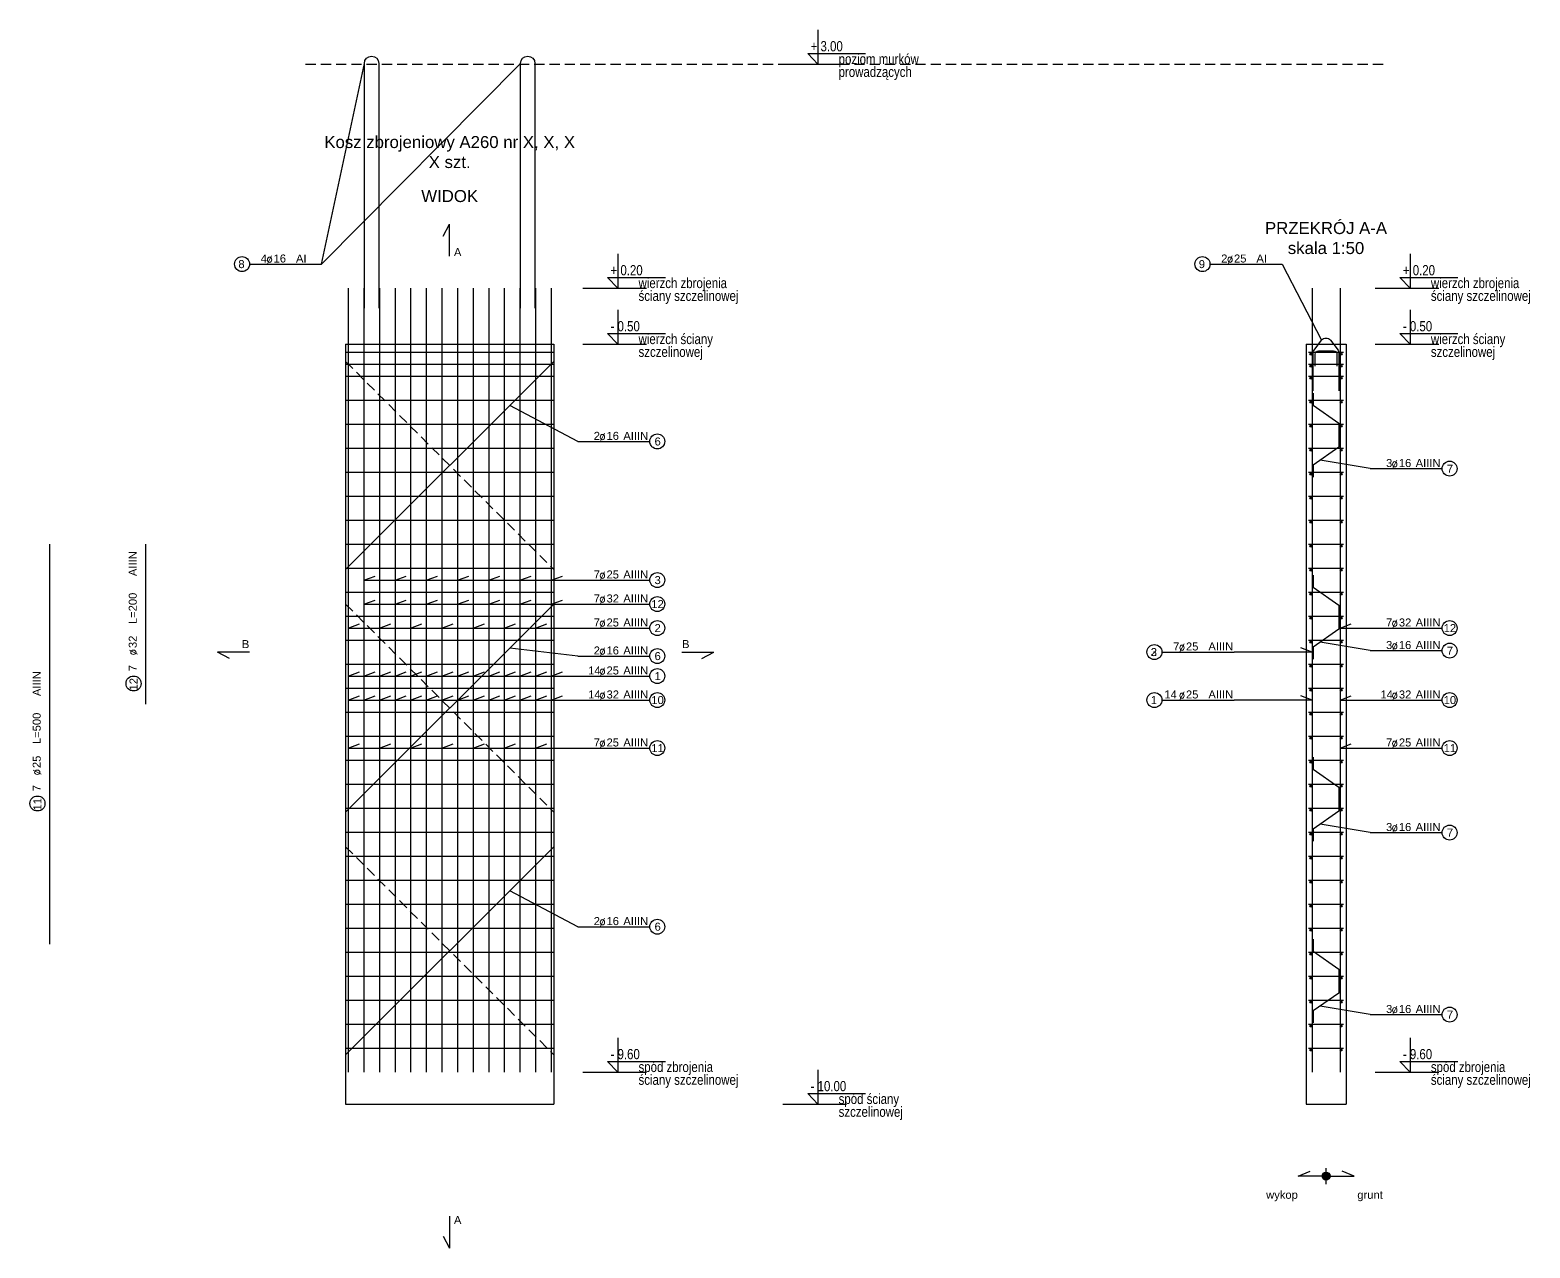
# Model space of a CAD drawing. Extents: x -5033 to 9347, y -16423 to -2362.
# Drawn here: x -1394 to 480, y -12523 to -11000 of the extents above; entities that cross this region are included whole.
import ezdxf
from ezdxf.enums import TextEntityAlignment as Align

# ---------------------------------------------------------------- set-up
doc = ezdxf.new("R2010")
doc.units = 0
doc.header["$MEASUREMENT"] = 0
doc.linetypes.add('DASHED', pattern=[19.05, 12.7, -6.35])
for name, color, linetype in [('__SOL-KOTY_WYSOKOSCIOWE', 4, 'CONTINUOUS'), ('__SOL-OPISY', 4, 'CONTINUOUS'), ('__SOL-PRZERYWANA', 253, 'DASHED'), ('__SOL-WIDOK', 4, 'CONTINUOUS'), ('__SOL-ZBROJENIE', 3, 'CONTINUOUS')]:
    doc.layers.add(name, color=color, linetype=linetype)
doc.styles.add('ARIAL', font='arial.ttf', dxfattribs={"height": 2.5})
doc.styles.add('SIMPLEX', font='SIMPLEX.SHX', dxfattribs={"width": 0.8})
doc.styles.get("Standard").update_dxf_attribs({"font": 'arial.ttf'})

# ---------------------------------------------------------------- blocks, each defined once
blk = doc.blocks.new('OPIS_PRET_BEZ_LINII')
at = {"layer": '__SOL-OPISY'}
blk.add_circle((25.7, 0), 9.36, dxfattribs=at)
at = {"layer": '__SOL-OPISY', "style": 'SIMPLEX', "width": 0.9}
blk.add_text(' %%c ', height=10, dxfattribs=at).set_placement((64.7, -4.8), align=Align.CENTER)
at = {"layer": '__SOL-OPISY', "style": 'ARIAL', "width": 0.8}
blk.add_attdef('NUMER', text='', height=10, dxfattribs=at).set_placement((25.7, 0), align=Align.MIDDLE)
blk.add_attdef('ILOSC', text='', height=10, dxfattribs=at).set_placement((56.9, -5.1), align=Align.RIGHT)
for tag, p in [('SREDNICA', (71, -5.1)), ('DLUGOSC', (95.1, -5.2)), ('STAL', (144.7, -5.2))]:
    blk.add_attdef(tag, p, '', height=10, dxfattribs=at)
blk = doc.blocks.new('OPIS_PRAWY')
at = {"layer": '__SOL-OPISY'}
blk.add_line((0, 0), (90, 0), dxfattribs=at)
blk.add_circle((99.4, 0), 9.36, dxfattribs=at)
at = {"layer": '__SOL-OPISY', "style": 'SIMPLEX', "width": 0.9}
blk.add_text(' %%c ', height=10, dxfattribs=at).set_placement((20.9, 0.5))
at = {"layer": '__SOL-OPISY', "style": 'ARIAL', "width": 0.8}
blk.add_attdef('ILOSC', text='', height=10, dxfattribs=at).set_placement((27.1, 0.1), align=Align.RIGHT)
for tag, p in [('SREDNICA', (35.4, 0.1)), ('STAL', (58.4, 0.5))]:
    blk.add_attdef(tag, p, '', height=10, dxfattribs=at)
for tag, p in [('NUMER', (99.4, 0)), ('DLUGOSC', (52.8, -6.1))]:
    blk.add_attdef(tag, text='', height=10, dxfattribs=at).set_placement(p, align=Align.MIDDLE)
blk = doc.blocks.new('OPIS_LEWY')
at = {"layer": '__SOL-OPISY'}
blk.add_line((-90, 0), (0, 0), dxfattribs=at)
blk.add_circle((-99.4, 0), 9.36, dxfattribs=at)
at = {"layer": '__SOL-OPISY', "style": 'SIMPLEX', "width": 0.9}
blk.add_text(' %%c ', height=10, dxfattribs=at).set_placement((-75, 0.5))
at = {"layer": '__SOL-OPISY', "style": 'ARIAL', "width": 0.8}
for tag, p in [('NUMER', (-99.4, 0)), ('DLUGOSC', (-58.9, -6.6))]:
    blk.add_attdef(tag, text='', height=10, dxfattribs=at).set_placement(p, align=Align.MIDDLE)
blk.add_attdef('ILOSC', text='', height=10, dxfattribs=at).set_placement((-74, 0.1), align=Align.RIGHT)
for tag, p in [('SREDNICA', (-65.8, 0.1)), ('STAL', (-42.7, 0.3))]:
    blk.add_attdef(tag, p, '', height=10, dxfattribs=at)
blk = doc.blocks.new('KOTA')
at = {"layer": '__SOL-KOTY_WYSOKOSCIOWE'}
for p, q in [((0, 33.4), (0, 0)), ((-34, 0), (28, 0)), ((0, 0), (-9.9, 10.4)), ((-9.9, 10.4), (46.5, 10.4))]:
    blk.add_line(p, q, dxfattribs=at)
at = {"layer": '__SOL-KOTY_WYSOKOSCIOWE', "style": 'ARIAL', "width": 0.8}
blk.add_attdef('RZEDNA', (500.5, 15.9), '', height=10.4, dxfattribs=at)

msp = doc.modelspace()

# ---------------------------------------------------------------- hatches: boundary and pattern name
at = {"layer": '__SOL-OPISY'}
msp.add_hatch(color=256, dxfattribs=at).paths.add_polyline_path([(230, -12433, 1), (220, -12433, 1)])
at = {"layer": '__SOL-ZBROJENIE'}
for points in [[(207.2, -11405.5, 1), (204.8, -11405.5, 1)], [(245.2, -11405.5, 1), (242.8, -11405.5, 1)], [(207.2, -11420.5, 1), (204.8, -11420.5, 1)], [(245.2, -11420.5, 1), (242.8, -11420.5, 1)], [(207.2, -11435.5, 1), (204.8, -11435.5, 1)], [(245.2, -11435.5, 1), (242.8, -11435.5, 1)], [(207.2, -11465.5, 1), (204.8, -11465.5, 1)], [(245.2, -11465.5, 1), (242.8, -11465.5, 1)], [(207.2, -11495.5, 1), (204.8, -11495.5, 1)], [(245.2, -11495.5, 1), (242.8, -11495.5, 1)], [(207.2, -11525.5, 1), (204.8, -11525.5, 1)], [(245.2, -11525.5, 1), (242.8, -11525.5, 1)], [(207.2, -11555.5, 1), (204.8, -11555.5, 1)], [(245.2, -11555.5, 1), (242.8, -11555.5, 1)], [(207.2, -11585.5, 1), (204.8, -11585.5, 1)], [(245.2, -11585.5, 1), (242.8, -11585.5, 1)], [(207.2, -11615.5, 1), (204.8, -11615.5, 1)], [(245.2, -11615.5, 1), (242.8, -11615.5, 1)], [(207.2, -11645.5, 1), (204.8, -11645.5, 1)], [(245.2, -11645.5, 1), (242.8, -11645.5, 1)], [(207.2, -11675.5, 1), (204.8, -11675.5, 1)], [(245.2, -11675.5, 1), (242.8, -11675.5, 1)], [(207.2, -11705.5, 1), (204.8, -11705.5, 1)], [(245.2, -11705.5, 1), (242.8, -11705.5, 1)], [(207.2, -11735.5, 1), (204.8, -11735.5, 1)], [(245.2, -11735.5, 1), (242.8, -11735.5, 1)], [(207.2, -11765.5, 1), (204.8, -11765.5, 1)], [(245.2, -11765.5, 1), (242.8, -11765.5, 1)], [(207.2, -11795.5, 1), (204.8, -11795.5, 1)], [(245.2, -11795.5, 1), (242.8, -11795.5, 1)], [(207.2, -11825.5, 1), (204.8, -11825.5, 1)], [(245.2, -11825.5, 1), (242.8, -11825.5, 1)], [(207.2, -11855.5, 1), (204.8, -11855.5, 1)], [(245.2, -11855.5, 1), (242.8, -11855.5, 1)], [(207.2, -11885.5, 1), (204.8, -11885.5, 1)], [(245.2, -11885.5, 1), (242.8, -11885.5, 1)], [(207.2, -11915.5, 1), (204.8, -11915.5, 1)], [(245.2, -11915.5, 1), (242.8, -11915.5, 1)], [(207.2, -11945.5, 1), (204.8, -11945.5, 1)], [(245.2, -11945.5, 1), (242.8, -11945.5, 1)], [(207.2, -11975.5, 1), (204.8, -11975.5, 1)], [(245.2, -11975.5, 1), (242.8, -11975.5, 1)], [(207.2, -12005.5, 1), (204.8, -12005.5, 1)], [(245.2, -12005.5, 1), (242.8, -12005.5, 1)], [(207.2, -12035.5, 1), (204.8, -12035.5, 1)], [(245.2, -12035.5, 1), (242.8, -12035.5, 1)], [(207.2, -12065.5, 1), (204.8, -12065.5, 1)], [(245.2, -12065.5, 1), (242.8, -12065.5, 1)], [(207.2, -12095.5, 1), (204.8, -12095.5, 1)], [(245.2, -12095.5, 1), (242.8, -12095.5, 1)], [(207.2, -12125.5, 1), (204.8, -12125.5, 1)], [(245.2, -12125.5, 1), (242.8, -12125.5, 1)], [(207.2, -12155.5, 1), (204.8, -12155.5, 1)], [(245.2, -12155.5, 1), (242.8, -12155.5, 1)], [(207.2, -12185.5, 1), (204.8, -12185.5, 1)], [(245.2, -12185.5, 1), (242.8, -12185.5, 1)], [(207.2, -12215.5, 1), (204.8, -12215.5, 1)], [(245.2, -12215.5, 1), (242.8, -12215.5, 1)], [(207.2, -12245.5, 1), (204.8, -12245.5, 1)], [(245.2, -12245.5, 1), (242.8, -12245.5, 1)], [(207.2, -12275.5, 1), (204.8, -12275.5, 1)], [(245.2, -12275.5, 1), (242.8, -12275.5, 1)]]:
    msp.add_hatch(color=256, dxfattribs=at).paths.add_polyline_path(points)

# ---------------------------------------------------------------- linework, layer by layer
at = {"layer": '__SOL-OPISY'}
for p, q in [((-1030, -11293), (-976.5, -11042)), ((-1030, -11293), (-781.5, -11042)), ((-878, -11258), (-870, -11243)), ((-870, -11283), (-870, -11243)), ((170, -11293), (219.4, -11387.9)), ((-710, -11514.7), (-795, -11469.7)), ((280, -11548.7), (217.52, -11538.2)), ((-977.25, -11688), (-963.15, -11682.9)), ((-977.25, -11688), (-710, -11688)), ((-938.25, -11688), (-924.15, -11682.9)), ((-899.25, -11688), (-885.15, -11682.9)), ((-860.25, -11688), (-846.15, -11682.9)), ((-821.25, -11688), (-807.15, -11682.9)), ((-782.25, -11688), (-768.15, -11682.9)), ((-743.25, -11688), (-729.15, -11682.9)), ((-977.25, -11718), (-963.15, -11712.9)), ((-938.25, -11718), (-924.15, -11712.9)), ((-899.25, -11718), (-885.15, -11712.9)), ((-860.25, -11718), (-846.15, -11712.9)), ((-821.25, -11718), (-807.15, -11712.9)), ((-782.25, -11718), (-768.15, -11712.9)), ((-743.25, -11718), (-729.15, -11712.9)), ((-977.25, -11718), (-710, -11718)), ((-996.75, -11748), (-982.65, -11742.9)), ((-996.75, -11748), (-710, -11748)), ((-957.75, -11748), (-943.65, -11742.9)), ((-918.75, -11748), (-904.65, -11742.9)), ((-879.75, -11748), (-865.65, -11742.9)), ((-840.75, -11748), (-826.65, -11742.9)), ((-801.75, -11748), (-787.65, -11742.9)), ((-762.75, -11748), (-748.65, -11742.9)), ((242.5, -11748), (256.6, -11742.9)), ((242.5, -11748), (280, -11748)), ((280, -11776.2), (217.52, -11765.7)), ((-1120, -11778), (-1160, -11778)), ((-1145, -11786), (-1160, -11778)), ((-710, -11783), (-795, -11773)), ((-580, -11778), (-540, -11778)), ((-555, -11786), (-540, -11778)), ((207.5, -11778), (110, -11778)), ((207.5, -11778), (110, -11778)), ((207.5, -11778), (193.41, -11772.9)), ((207.5, -11778), (193.41, -11772.9)), ((-996.75, -11808), (-982.65, -11802.9)), ((-977.25, -11808), (-963.15, -11802.9)), ((-957.75, -11808), (-943.65, -11802.9)), ((-938.25, -11808), (-924.15, -11802.9)), ((-918.75, -11808), (-904.65, -11802.9)), ((-899.25, -11808), (-885.15, -11802.9)), ((-879.75, -11808), (-865.65, -11802.9)), ((-860.25, -11808), (-846.15, -11802.9)), ((-840.75, -11808), (-826.65, -11802.9)), ((-821.25, -11808), (-807.15, -11802.9)), ((-801.75, -11808), (-787.65, -11802.9)), ((-782.25, -11808), (-768.15, -11802.9)), ((-762.75, -11808), (-748.65, -11802.9)), ((-743.25, -11808), (-729.15, -11802.9)), ((-996.75, -11808), (-710, -11808)), ((-996.75, -11838), (-982.65, -11832.9)), ((-996.75, -11838), (-710, -11838)), ((-977.25, -11838), (-963.15, -11832.9)), ((-957.75, -11838), (-943.65, -11832.9)), ((-938.25, -11838), (-924.15, -11832.9)), ((-918.75, -11838), (-904.65, -11832.9)), ((-899.25, -11838), (-885.15, -11832.9)), ((-879.75, -11838), (-865.65, -11832.9)), ((-860.25, -11838), (-846.15, -11832.9)), ((-840.75, -11838), (-826.65, -11832.9)), ((-821.25, -11838), (-807.15, -11832.9)), ((-801.75, -11838), (-787.65, -11832.9)), ((-782.25, -11838), (-768.15, -11832.9)), ((-762.75, -11838), (-748.65, -11832.9)), ((-743.25, -11838), (-729.15, -11832.9)), ((207.5, -11838), (110, -11838)), ((207.5, -11838), (193.41, -11832.9)), ((242.5, -11838), (256.6, -11832.9)), ((242.5, -11838), (280, -11838)), ((-996.75, -11898), (-982.65, -11892.9)), ((-996.75, -11898), (-710, -11898)), ((-957.75, -11898), (-943.65, -11892.9)), ((-918.75, -11898), (-904.65, -11892.9)), ((-879.75, -11898), (-865.65, -11892.9)), ((-840.75, -11898), (-826.65, -11892.9)), ((-801.75, -11898), (-787.65, -11892.9)), ((-762.75, -11898), (-748.65, -11892.9)), ((242.5, -11898), (256.6, -11892.9)), ((242.5, -11898), (280, -11898)), ((280, -12003.7), (217.52, -11993.2)), ((-710, -12121.3), (-795, -12076.3)), ((280, -12231.2), (217.52, -12220.7)), ((225, -12443), (225, -12423)), ((190, -12433), (205, -12427)), ((225, -12433), (190, -12433)), ((225, -12433), (260, -12433)), ((260, -12433), (245, -12427)), ((-870, -12483), (-870, -12523)), ((-878, -12508), (-870, -12523))]:
    msp.add_line(p, q, dxfattribs=at)
msp.add_circle((225, -12433), 5, dxfattribs=at)
at = {"layer": '__SOL-PRZERYWANA'}
msp.add_line((-1050, -11043), (300, -11043), dxfattribs=at)
for points in [[(-1000, -11394.7), (-1000, -11414.7), (-740, -11674.7), (-740, -11694.7)], [(-1000, -11698), (-1000, -11718), (-740, -11978), (-740, -11998)], [(-1000, -12001.3), (-1000, -12021.3), (-740, -12281.3), (-740, -12301.3)]]:
    msp.add_lwpolyline(points, dxfattribs=at)
at = {"layer": '__SOL-WIDOK'}
for p, q in [((-1000, -11393), (-1000, -12343)), ((-1000, -11393), (-740, -11393)), ((-740, -11393), (-740, -12343)), ((200, -11393), (200, -12343)), ((200, -11393), (250, -11393)), ((250, -11393), (250, -12343)), ((-1000, -12343), (-740, -12343)), ((200, -12343), (250, -12343))]:
    msp.add_line(p, q, dxfattribs=at)
at = {"layer": '__SOL-ZBROJENIE'}
for p, q in [((-996.75, -11323), (-996.75, -12303)), ((-977.25, -11323), (-977.25, -12303)), ((-957.75, -11323), (-957.75, -12303)), ((-938.25, -11323), (-938.25, -12303)), ((-918.75, -11323), (-918.75, -12303)), ((-899.25, -11323), (-899.25, -12303)), ((-879.75, -11323), (-879.75, -12303)), ((-860.25, -11323), (-860.25, -12303)), ((-840.75, -11323), (-840.75, -12303)), ((-821.25, -11323), (-821.25, -12303)), ((-801.75, -11323), (-801.75, -12303)), ((-782.25, -11323), (-782.25, -12303)), ((-762.75, -11323), (-762.75, -12303)), ((-743.25, -11323), (-743.25, -12303)), ((207.5, -11323), (207.5, -12303)), ((242.5, -11323), (242.5, -12303)), ((-1000, -11403), (-740, -11403)), ((203, -11403), (247, -11403)), ((-1000, -11418), (-740, -11418)), ((203, -11418), (247, -11418)), ((-1000, -11433), (-740, -11433)), ((203, -11433), (247, -11433)), ((-1000, -11463), (-740, -11463)), ((203, -11463), (247, -11463)), ((-1000, -11493), (-740, -11493)), ((203, -11493), (247, -11493)), ((-1000, -11523), (-740, -11523)), ((203, -11523), (247, -11523)), ((-1000, -11553), (-740, -11553)), ((203, -11553), (247, -11553)), ((-1000, -11583), (-740, -11583)), ((203, -11583), (247, -11583)), ((-1000, -11613), (-740, -11613)), ((203, -11613), (247, -11613)), ((-1370, -11643), (-1370, -12143)), ((-1250, -11643), (-1250, -11843)), ((-1000, -11643), (-740, -11643)), ((203, -11643), (247, -11643)), ((-1000, -11673), (-740, -11673)), ((203, -11673), (247, -11673)), ((-1000, -11703), (-740, -11703)), ((203, -11703), (247, -11703)), ((-1000, -11733), (-740, -11733)), ((203, -11733), (247, -11733)), ((-1000, -11763), (-740, -11763)), ((203, -11763), (247, -11763)), ((-1000, -11793), (-740, -11793)), ((203, -11793), (247, -11793)), ((-1000, -11823), (-740, -11823)), ((203, -11823), (247, -11823)), ((-1000, -11853), (-740, -11853)), ((203, -11853), (247, -11853)), ((-1000, -11883), (-740, -11883)), ((203, -11883), (247, -11883)), ((-1000, -11913), (-740, -11913)), ((203, -11913), (247, -11913)), ((-1000, -11943), (-740, -11943)), ((203, -11943), (247, -11943)), ((-1000, -11973), (-740, -11973)), ((203, -11973), (247, -11973)), ((-1000, -12003), (-740, -12003)), ((203, -12003), (247, -12003)), ((-1000, -12033), (-740, -12033)), ((203, -12033), (247, -12033)), ((-1000, -12063), (-740, -12063)), ((203, -12063), (247, -12063)), ((-1000, -12093), (-740, -12093)), ((203, -12093), (247, -12093)), ((-1000, -12123), (-740, -12123)), ((203, -12123), (247, -12123)), ((-1000, -12153), (-740, -12153)), ((203, -12153), (247, -12153)), ((-1000, -12183), (-740, -12183)), ((203, -12183), (247, -12183)), ((-1000, -12213), (-740, -12213)), ((203, -12213), (247, -12213)), ((-1000, -12243), (-740, -12243)), ((203, -12243), (247, -12243)), ((-1000, -12273), (-740, -12273)), ((203, -12273), (247, -12273))]:
    msp.add_line(p, q, dxfattribs=at)
for points in [[(-976.5, -11347.9), (-976.5, -11042, -1), (-958.5, -11042), (-958.5, -11347.9)], [(-781.5, -11347.9), (-781.5, -11042, -1), (-763.5, -11042), (-763.5, -11347.9)], [(209, -11451.5), (209, -11403, -0.16), (210, -11400.4), (219.4, -11387.9, -0.45), (230.6, -11387.9), (240, -11400.4, -0.16), (241, -11403), (241, -11451.5)], [(211.5, -11420.5), (211.5, -11405.5, -0.48), (215.5, -11401.5), (234.5, -11401.5, -0.48), (238.5, -11405.5), (238.5, -11420.5)]]:
    msp.add_lwpolyline(points, format="xyb", dxfattribs=at)
for points in [[(-740, -11394.7), (-740, -11414.7), (-1000, -11674.7), (-1000, -11694.7)], [(209, -11454.3), (209, -11469.3), (241, -11491.8), (241, -11521.8), (209, -11544.2), (209, -11559.2)], [(209, -11681.8), (209, -11696.8), (241, -11719.2), (241, -11749.2), (209, -11771.7), (209, -11786.7)], [(-740, -11698), (-740, -11718), (-1000, -11978), (-1000, -11998)], [(209, -11909.3), (209, -11924.3), (241, -11946.8), (241, -11976.8), (209, -11999.2), (209, -12014.2)], [(-740, -12001.3), (-740, -12021.3), (-1000, -12281.3), (-1000, -12301.3)], [(209, -12136.8), (209, -12151.8), (241, -12174.2), (241, -12204.2), (209, -12226.7), (209, -12241.7)]]:
    msp.add_lwpolyline(points, dxfattribs=at)
for centre in [(206, -11405.5), (244, -11405.5), (206, -11420.5), (244, -11420.5), (206, -11435.5), (244, -11435.5), (206, -11465.5), (244, -11465.5), (206, -11495.5), (244, -11495.5), (206, -11525.5), (244, -11525.5), (206, -11555.5), (244, -11555.5), (206, -11585.5), (244, -11585.5), (206, -11615.5), (244, -11615.5), (206, -11645.5), (244, -11645.5), (206, -11675.5), (244, -11675.5), (206, -11705.5), (244, -11705.5), (206, -11735.5), (244, -11735.5), (206, -11765.5), (244, -11765.5), (206, -11795.5), (244, -11795.5), (206, -11825.5), (244, -11825.5), (206, -11855.5), (244, -11855.5), (206, -11885.5), (244, -11885.5), (206, -11915.5), (244, -11915.5), (206, -11945.5), (244, -11945.5), (206, -11975.5), (244, -11975.5), (206, -12005.5), (244, -12005.5), (206, -12035.5), (244, -12035.5), (206, -12065.5), (244, -12065.5), (206, -12095.5), (244, -12095.5), (206, -12125.5), (244, -12125.5), (206, -12155.5), (244, -12155.5), (206, -12185.5), (244, -12185.5), (206, -12215.5), (244, -12215.5), (206, -12245.5), (244, -12245.5), (206, -12275.5), (244, -12275.5)]:
    msp.add_circle(centre, 1.2, dxfattribs=at)

# ---------------------------------------------------------------- block references
at = {"layer": '__SOL-KOTY_WYSOKOSCIOWE'}
ref = msp.add_blockref('KOTA', (-410, -11043), dxfattribs=dict(at, xscale=1.28, yscale=1.28, zscale=1.28))
ref.add_attrib('RZEDNA', '+ 3.00', (-419, -11027), dxfattribs={"height": 12.8, "style": 'ARIAL', "width": 0.8})
ref.add_attrib('OPIS1', 'poziom murków', (-384, -11043), dxfattribs={"height": 12.8, "style": 'ARIAL', "width": 0.8})
ref.add_attrib('OPIS2', 'prowadzących', (-384, -11059), dxfattribs={"height": 12.8, "style": 'ARIAL', "width": 0.8})
ref = msp.add_blockref('KOTA', (-660, -11323), dxfattribs=dict(at, xscale=1.28, yscale=1.28, zscale=1.28))
ref.add_attrib('RZEDNA', '+ 0.20', (-669, -11307), dxfattribs={"height": 12.8, "style": 'ARIAL', "width": 0.8})
ref.add_attrib('OPIS1', 'wierzch zbrojenia', (-634, -11323), dxfattribs={"height": 12.8, "style": 'ARIAL', "width": 0.8})
ref.add_attrib('OPIS2', 'ściany szczelinowej', (-634, -11339), dxfattribs={"height": 12.8, "style": 'ARIAL', "width": 0.8})
ref = msp.add_blockref('KOTA', (330, -11323), dxfattribs=dict(at, xscale=1.28, yscale=1.28, zscale=1.28))
ref.add_attrib('RZEDNA', '+ 0.20', (321, -11307), dxfattribs={"height": 12.8, "style": 'ARIAL', "width": 0.8})
ref.add_attrib('OPIS1', 'wierzch zbrojenia', (356, -11323), dxfattribs={"height": 12.8, "style": 'ARIAL', "width": 0.8})
ref.add_attrib('OPIS2', 'ściany szczelinowej', (356, -11339), dxfattribs={"height": 12.8, "style": 'ARIAL', "width": 0.8})
ref = msp.add_blockref('KOTA', (-660, -11393), dxfattribs=dict(at, xscale=1.28, yscale=1.28, zscale=1.28))
ref.add_attrib('RZEDNA', '- 0.50', (-669, -11377), dxfattribs={"height": 12.8, "style": 'ARIAL', "width": 0.8})
ref.add_attrib('OPIS1', 'wierzch ściany', (-634, -11393), dxfattribs={"height": 12.8, "style": 'ARIAL', "width": 0.8})
ref.add_attrib('OPIS2', 'szczelinowej', (-634, -11409), dxfattribs={"height": 12.8, "style": 'ARIAL', "width": 0.8})
ref = msp.add_blockref('KOTA', (330, -11393), dxfattribs=dict(at, xscale=1.28, yscale=1.28, zscale=1.28))
ref.add_attrib('RZEDNA', '- 0.50', (321, -11377), dxfattribs={"height": 12.8, "style": 'ARIAL', "width": 0.8})
ref.add_attrib('OPIS1', 'wierzch ściany', (356, -11393), dxfattribs={"height": 12.8, "style": 'ARIAL', "width": 0.8})
ref.add_attrib('OPIS2', 'szczelinowej', (356, -11409), dxfattribs={"height": 12.8, "style": 'ARIAL', "width": 0.8})
ref = msp.add_blockref('KOTA', (-660, -12303), dxfattribs=dict(at, xscale=1.28, yscale=1.28, zscale=1.28))
ref.add_attrib('RZEDNA', '- 9.60', (-669, -12287), dxfattribs={"height": 12.8, "style": 'ARIAL', "width": 0.8})
ref.add_attrib('OPIS1', 'spód zbrojenia', (-634, -12303), dxfattribs={"height": 12.8, "style": 'ARIAL', "width": 0.8})
ref.add_attrib('OPIS2', 'ściany szczelinowej', (-634, -12319), dxfattribs={"height": 12.8, "style": 'ARIAL', "width": 0.8})
ref = msp.add_blockref('KOTA', (330, -12303), dxfattribs=dict(at, xscale=1.28, yscale=1.28, zscale=1.28))
ref.add_attrib('RZEDNA', '- 9.60', (321, -12287), dxfattribs={"height": 12.8, "style": 'ARIAL', "width": 0.8})
ref.add_attrib('OPIS1', 'spód zbrojenia', (356, -12303), dxfattribs={"height": 12.8, "style": 'ARIAL', "width": 0.8})
ref.add_attrib('OPIS2', 'ściany szczelinowej', (356, -12319), dxfattribs={"height": 12.8, "style": 'ARIAL', "width": 0.8})
ref = msp.add_blockref('KOTA', (-410, -12343), dxfattribs=dict(at, xscale=1.28, yscale=1.28, zscale=1.28))
ref.add_attrib('RZEDNA', '- 10.00', (-419, -12327), dxfattribs={"height": 12.8, "style": 'ARIAL', "width": 0.8})
ref.add_attrib('OPIS1', 'spód ściany', (-384, -12343), dxfattribs={"height": 12.8, "style": 'ARIAL', "width": 0.8})
ref.add_attrib('OPIS2', 'szczelinowej', (-384, -12359), dxfattribs={"height": 12.8, "style": 'ARIAL', "width": 0.8})
at = {"layer": '__SOL-OPISY'}
ref = msp.add_blockref('OPIS_LEWY', (-1030, -11293), dxfattribs=at)
ref.add_attrib('ILOSC', '4', (-1106, -11291), dxfattribs={"height": 10, "style": 'ARIAL'})
ref.add_attrib('SREDNICA', '16', (-1090, -11291), dxfattribs={"height": 10, "style": 'ARIAL'})
ref.add_attrib('STAL', 'AI', (-1062, -11291), dxfattribs={"height": 10, "style": 'ARIAL'})
ref.add_attrib('NUMER', '8', (-1134, -11298), dxfattribs={"height": 10, "style": 'ARIAL'})
ref = msp.add_blockref('OPIS_LEWY', (170, -11293), dxfattribs=at)
ref.add_attrib('ILOSC', '2', (94, -11291), dxfattribs={"height": 10, "style": 'ARIAL'})
ref.add_attrib('SREDNICA', '25', (110, -11291), dxfattribs={"height": 10, "style": 'ARIAL'})
ref.add_attrib('STAL', 'AI', (138, -11291), dxfattribs={"height": 10, "style": 'ARIAL'})
ref.add_attrib('NUMER', '9', (66, -11298), dxfattribs={"height": 10, "style": 'ARIAL'})
ref = msp.add_blockref('OPIS_PRAWY', (-710, -11514.7), dxfattribs=at)
ref.add_attrib('ILOSC', '2', (-690, -11512.7), dxfattribs={"height": 10, "style": 'ARIAL'})
ref.add_attrib('SREDNICA', '16', (-674, -11512.7), dxfattribs={"height": 10, "style": 'ARIAL'})
ref.add_attrib('STAL', 'AIIIN', (-653, -11512.7), dxfattribs={"height": 10, "style": 'ARIAL'})
ref.add_attrib('NUMER', '6', (-614, -11519.7), dxfattribs={"height": 10, "style": 'ARIAL'})
ref = msp.add_blockref('OPIS_PRAWY', (280, -11548.7), dxfattribs=at)
ref.add_attrib('ILOSC', '3', (300, -11546.7), dxfattribs={"height": 10, "style": 'ARIAL'})
ref.add_attrib('SREDNICA', '16', (316, -11546.7), dxfattribs={"height": 10, "style": 'ARIAL'})
ref.add_attrib('STAL', 'AIIIN', (337, -11546.7), dxfattribs={"height": 10, "style": 'ARIAL'})
ref.add_attrib('NUMER', '7', (376, -11553.7), dxfattribs={"height": 10, "style": 'ARIAL'})
ref = msp.add_blockref('OPIS_PRET_BEZ_LINII', (-1265, -11843), dxfattribs=dict(at, rotation=90))
ref.add_attrib('NUMER', '12', (-1260, -11826), dxfattribs={"height": 10, "rotation": 90, "style": 'ARIAL'})
ref.add_attrib('ILOSC', '7', (-1261, -11802), dxfattribs={"height": 10, "rotation": 90, "style": 'ARIAL'})
ref.add_attrib('SREDNICA', '32', (-1261, -11773), dxfattribs={"height": 10, "rotation": 90, "style": 'ARIAL'})
ref.add_attrib('DLUGOSC', 'L=200', (-1261, -11743), dxfattribs={"height": 10, "rotation": 90, "style": 'ARIAL'})
ref.add_attrib('STAL', 'AIIIN', (-1261, -11683), dxfattribs={"height": 10, "rotation": 90, "style": 'ARIAL'})
ref = msp.add_blockref('OPIS_PRAWY', (-710, -11688), dxfattribs=at)
ref.add_attrib('ILOSC', '7', (-690, -11686), dxfattribs={"height": 10, "style": 'ARIAL'})
ref.add_attrib('SREDNICA', '25', (-674, -11686), dxfattribs={"height": 10, "style": 'ARIAL'})
ref.add_attrib('STAL', 'AIIIN', (-653, -11686), dxfattribs={"height": 10, "style": 'ARIAL'})
ref.add_attrib('NUMER', '3', (-614, -11693), dxfattribs={"height": 10, "style": 'ARIAL'})
ref = msp.add_blockref('OPIS_PRAWY', (-710, -11718), dxfattribs=at)
ref.add_attrib('ILOSC', '7', (-690, -11716), dxfattribs={"height": 10, "style": 'ARIAL'})
ref.add_attrib('SREDNICA', '32', (-674, -11716), dxfattribs={"height": 10, "style": 'ARIAL'})
ref.add_attrib('STAL', 'AIIIN', (-653, -11716), dxfattribs={"height": 10, "style": 'ARIAL'})
ref.add_attrib('NUMER', '12', (-618, -11723), dxfattribs={"height": 10, "style": 'ARIAL'})
ref = msp.add_blockref('OPIS_PRAWY', (-710, -11748), dxfattribs=at)
ref.add_attrib('ILOSC', '7', (-690, -11746), dxfattribs={"height": 10, "style": 'ARIAL'})
ref.add_attrib('SREDNICA', '25', (-674, -11746), dxfattribs={"height": 10, "style": 'ARIAL'})
ref.add_attrib('STAL', 'AIIIN', (-653, -11746), dxfattribs={"height": 10, "style": 'ARIAL'})
ref.add_attrib('NUMER', '2', (-614, -11753), dxfattribs={"height": 10, "style": 'ARIAL'})
ref = msp.add_blockref('OPIS_PRAWY', (280, -11748), dxfattribs=at)
ref.add_attrib('ILOSC', '7', (300, -11746), dxfattribs={"height": 10, "style": 'ARIAL'})
ref.add_attrib('SREDNICA', '32', (316, -11746), dxfattribs={"height": 10, "style": 'ARIAL'})
ref.add_attrib('STAL', 'AIIIN', (337, -11746), dxfattribs={"height": 10, "style": 'ARIAL'})
ref.add_attrib('NUMER', '12', (372, -11753), dxfattribs={"height": 10, "style": 'ARIAL'})
ref = msp.add_blockref('OPIS_LEWY', (110, -11778), dxfattribs=at)
ref.add_attrib('ILOSC', '7', (34, -11776), dxfattribs={"height": 10, "style": 'ARIAL'})
ref.add_attrib('SREDNICA', '25', (50, -11776), dxfattribs={"height": 10, "style": 'ARIAL'})
ref.add_attrib('STAL', 'AIIIN', (78, -11776), dxfattribs={"height": 10, "style": 'ARIAL'})
ref.add_attrib('NUMER', '2', (6, -11783), dxfattribs={"height": 10, "style": 'ARIAL'})
ref = msp.add_blockref('OPIS_LEWY', (110, -11778), dxfattribs=at)
ref.add_attrib('ILOSC', '7', (34, -11776), dxfattribs={"height": 10, "style": 'ARIAL'})
ref.add_attrib('SREDNICA', '25', (50, -11776), dxfattribs={"height": 10, "style": 'ARIAL'})
ref.add_attrib('STAL', 'AIIIN', (78, -11776), dxfattribs={"height": 10, "style": 'ARIAL'})
ref.add_attrib('NUMER', '3', (6, -11783), dxfattribs={"height": 10, "style": 'ARIAL'})
ref = msp.add_blockref('OPIS_PRAWY', (280, -11776.2), dxfattribs=at)
ref.add_attrib('ILOSC', '3', (300, -11774.2), dxfattribs={"height": 10, "style": 'ARIAL'})
ref.add_attrib('SREDNICA', '16', (316, -11774.2), dxfattribs={"height": 10, "style": 'ARIAL'})
ref.add_attrib('STAL', 'AIIIN', (337, -11774.2), dxfattribs={"height": 10, "style": 'ARIAL'})
ref.add_attrib('NUMER', '7', (376, -11781.2), dxfattribs={"height": 10, "style": 'ARIAL'})
ref = msp.add_blockref('OPIS_PRAWY', (-710, -11783), dxfattribs=at)
ref.add_attrib('ILOSC', '2', (-690, -11781), dxfattribs={"height": 10, "style": 'ARIAL'})
ref.add_attrib('SREDNICA', '16', (-674, -11781), dxfattribs={"height": 10, "style": 'ARIAL'})
ref.add_attrib('STAL', 'AIIIN', (-653, -11781), dxfattribs={"height": 10, "style": 'ARIAL'})
ref.add_attrib('NUMER', '6', (-614, -11788), dxfattribs={"height": 10, "style": 'ARIAL'})
ref = msp.add_blockref('OPIS_PRET_BEZ_LINII', (-1385, -11993), dxfattribs=dict(at, rotation=90))
ref.add_attrib('NUMER', '11', (-1380, -11976), dxfattribs={"height": 10, "rotation": 90, "style": 'ARIAL'})
ref.add_attrib('ILOSC', '7', (-1381, -11952), dxfattribs={"height": 10, "rotation": 90, "style": 'ARIAL'})
ref.add_attrib('SREDNICA', '25', (-1381, -11923), dxfattribs={"height": 10, "rotation": 90, "style": 'ARIAL'})
ref.add_attrib('DLUGOSC', 'L=500', (-1381, -11893), dxfattribs={"height": 10, "rotation": 90, "style": 'ARIAL'})
ref.add_attrib('STAL', 'AIIIN', (-1381, -11833), dxfattribs={"height": 10, "rotation": 90, "style": 'ARIAL'})
ref = msp.add_blockref('OPIS_PRAWY', (-710, -11808), dxfattribs=at)
ref.add_attrib('ILOSC', '14', (-697, -11806), dxfattribs={"height": 10, "style": 'ARIAL'})
ref.add_attrib('SREDNICA', '25', (-674, -11806), dxfattribs={"height": 10, "style": 'ARIAL'})
ref.add_attrib('STAL', 'AIIIN', (-653, -11806), dxfattribs={"height": 10, "style": 'ARIAL'})
ref.add_attrib('NUMER', '1', (-614, -11813), dxfattribs={"height": 10, "style": 'ARIAL'})
ref = msp.add_blockref('OPIS_PRAWY', (-710, -11838), dxfattribs=at)
ref.add_attrib('ILOSC', '14', (-697, -11836), dxfattribs={"height": 10, "style": 'ARIAL'})
ref.add_attrib('SREDNICA', '32', (-674, -11836), dxfattribs={"height": 10, "style": 'ARIAL'})
ref.add_attrib('STAL', 'AIIIN', (-653, -11836), dxfattribs={"height": 10, "style": 'ARIAL'})
ref.add_attrib('NUMER', '10', (-618, -11843), dxfattribs={"height": 10, "style": 'ARIAL'})
ref = msp.add_blockref('OPIS_LEWY', (110, -11838), dxfattribs=at)
ref.add_attrib('ILOSC', '14', (23, -11836), dxfattribs={"height": 10, "style": 'ARIAL'})
ref.add_attrib('SREDNICA', '25', (50, -11836), dxfattribs={"height": 10, "style": 'ARIAL'})
ref.add_attrib('STAL', 'AIIIN', (78, -11836), dxfattribs={"height": 10, "style": 'ARIAL'})
ref.add_attrib('NUMER', '1', (6, -11843), dxfattribs={"height": 10, "style": 'ARIAL'})
ref = msp.add_blockref('OPIS_PRAWY', (280, -11838), dxfattribs=at)
ref.add_attrib('ILOSC', '14', (293, -11836), dxfattribs={"height": 10, "style": 'ARIAL'})
ref.add_attrib('SREDNICA', '32', (316, -11836), dxfattribs={"height": 10, "style": 'ARIAL'})
ref.add_attrib('STAL', 'AIIIN', (337, -11836), dxfattribs={"height": 10, "style": 'ARIAL'})
ref.add_attrib('NUMER', '10', (372, -11843), dxfattribs={"height": 10, "style": 'ARIAL'})
ref = msp.add_blockref('OPIS_PRAWY', (-710, -11898), dxfattribs=at)
ref.add_attrib('ILOSC', '7', (-690, -11896), dxfattribs={"height": 10, "style": 'ARIAL'})
ref.add_attrib('SREDNICA', '25', (-674, -11896), dxfattribs={"height": 10, "style": 'ARIAL'})
ref.add_attrib('STAL', 'AIIIN', (-653, -11896), dxfattribs={"height": 10, "style": 'ARIAL'})
ref.add_attrib('NUMER', '11', (-618, -11903), dxfattribs={"height": 10, "style": 'ARIAL'})
ref = msp.add_blockref('OPIS_PRAWY', (280, -11898), dxfattribs=at)
ref.add_attrib('ILOSC', '7', (300, -11896), dxfattribs={"height": 10, "style": 'ARIAL'})
ref.add_attrib('SREDNICA', '25', (316, -11896), dxfattribs={"height": 10, "style": 'ARIAL'})
ref.add_attrib('STAL', 'AIIIN', (337, -11896), dxfattribs={"height": 10, "style": 'ARIAL'})
ref.add_attrib('NUMER', '11', (372, -11903), dxfattribs={"height": 10, "style": 'ARIAL'})
ref = msp.add_blockref('OPIS_PRAWY', (280, -12003.7), dxfattribs=at)
ref.add_attrib('ILOSC', '3', (300, -12001.7), dxfattribs={"height": 10, "style": 'ARIAL'})
ref.add_attrib('SREDNICA', '16', (316, -12001.7), dxfattribs={"height": 10, "style": 'ARIAL'})
ref.add_attrib('STAL', 'AIIIN', (337, -12001.7), dxfattribs={"height": 10, "style": 'ARIAL'})
ref.add_attrib('NUMER', '7', (376, -12008.7), dxfattribs={"height": 10, "style": 'ARIAL'})
ref = msp.add_blockref('OPIS_PRAWY', (-710, -12121.3), dxfattribs=at)
ref.add_attrib('ILOSC', '2', (-690, -12119.3), dxfattribs={"height": 10, "style": 'ARIAL'})
ref.add_attrib('SREDNICA', '16', (-674, -12119.3), dxfattribs={"height": 10, "style": 'ARIAL'})
ref.add_attrib('STAL', 'AIIIN', (-653, -12119.3), dxfattribs={"height": 10, "style": 'ARIAL'})
ref.add_attrib('NUMER', '6', (-614, -12126.3), dxfattribs={"height": 10, "style": 'ARIAL'})
ref = msp.add_blockref('OPIS_PRAWY', (280, -12231.2), dxfattribs=at)
ref.add_attrib('ILOSC', '3', (300, -12229.2), dxfattribs={"height": 10, "style": 'ARIAL'})
ref.add_attrib('SREDNICA', '16', (316, -12229.2), dxfattribs={"height": 10, "style": 'ARIAL'})
ref.add_attrib('STAL', 'AIIIN', (337, -12229.2), dxfattribs={"height": 10, "style": 'ARIAL'})
ref.add_attrib('NUMER', '7', (376, -12236.2), dxfattribs={"height": 10, "style": 'ARIAL'})

# ---------------------------------------------------------------- texts
at = {"layer": '__SOL-OPISY', "width": 2500, "attachment_point": 5}
for s, insert, char_height in [('Kosz zbrojeniowy A260 nr X, X, X\\PX szt.\\P', (-870, -11153), 15), ('\\P\\PWIDOK\\P', (-870, -11183), 15), ('\\P\\P\\PPRZEKRÓJ A-A\\Pskala 1:50\\P', (225, -11223), 15), ('A\\P', (-860, -11278), 10), ('B\\P', (-1125, -11768), 10), ('B\\P', (-575, -11768), 10), ('wykop\\P', (170, -12458), 10), ('grunt\\P', (280, -12458), 10), ('A\\P', (-860, -12488), 10)]:
    msp.add_mtext(s, dxfattribs=dict(at, insert=insert, char_height=char_height))

doc.saveas('drawing.dxf')
